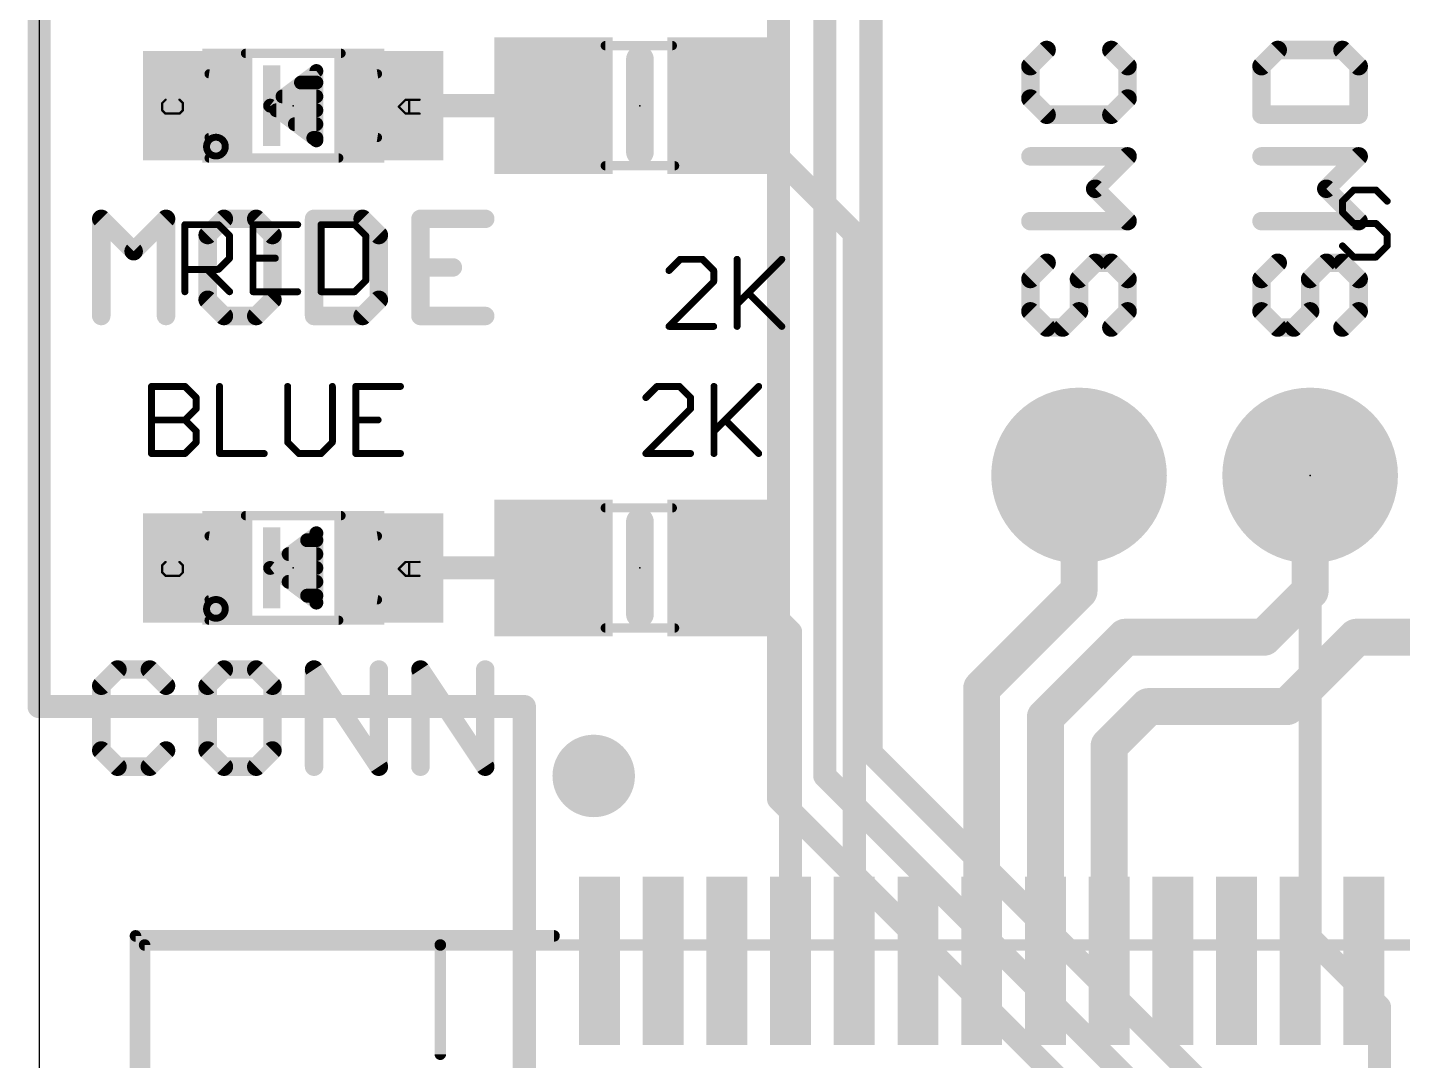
# Model space of a CAD drawing. Extents: x -0.1 to 68.7, y -0.4 to 53.6.
# Drawn here: x -0.13 to 14.99, y 30.4 to 41.75 of the extents above; entities that cross this region are included whole.
import ezdxf

# ---------------------------------------------------------------- set-up
doc = ezdxf.new("R2010")
doc.units = 0
for name, color, linetype in [('1', 12, 'CONTINUOUS'), ('16', 132, 'CONTINUOUS'), ('17', 110, 'CONTINUOUS'), ('18', 110, 'CONTINUOUS'), ('20', 4, 'CONTINUOUS'), ('21', 40, 'CONTINUOUS'), ('23', 53, 'CONTINUOUS'), ('27', 253, 'CONTINUOUS'), ('51', 253, 'CONTINUOUS')]:
    doc.layers.add(name, color=color, linetype=linetype)

# ---------------------------------------------------------------- blocks, each defined once
blk = doc.blocks.new('RECT')
blk.add_solid([(-0.5, -0.5), (0.5, -0.5), (-0.5, 0.5), (0.5, 0.5)])
blk = doc.blocks.new('ROUNDP')
at = {"const_width": 0.5}
blk.add_lwpolyline([(0, -0.25, 1), (0, 0.25, 1), (0, -0.25)], format="xyb", dxfattribs=at)
blk = doc.blocks.new('ROUNDV')
at = {"const_width": 0.5}
blk.add_lwpolyline([(0, -0.25, 1), (0, 0.25, 1), (0, -0.25)], format="xyb", dxfattribs=at)

msp = doc.modelspace()

# ---------------------------------------------------------------- linework, layer by layer
at = {"layer": '1'}
for points, const_width in [([(0, 34.29), (0, 53.34)], 0.254), ([(5.654, 40.894), (3.844, 40.894)], 0.254), ([(8.96, 39.488), (7.554, 40.894)], 0.254), ([(8.96, 31.495), (8.96, 39.488)], 0.254), ([(11.43, 35.56), (11.43, 36.83)], 0.4064), ([(13.97, 35.56), (13.97, 36.83)], 0.4064), ([(5.654, 35.814), (3.844, 35.814)], 0.254), ([(8.26, 35.108), (7.554, 35.814)], 0.254), ([(10.36, 34.49), (11.43, 35.56)], 0.4064), ([(13.462, 35.052), (13.97, 35.56)], 0.4064), ([(8.26, 31.495), (8.26, 35.108)], 0.254), ([(11.06, 34.174), (11.938, 35.052)], 0.4064), ([(11.938, 35.052), (13.462, 35.052)], 0.4064), ([(13.716, 34.29), (14.478, 35.052)], 0.4064), ([(14.478, 35.052), (16.256, 35.052)], 0.4064), ([(10.36, 31.495), (10.36, 34.49)], 0.4064), ([(11.76, 33.858), (12.192, 34.29)], 0.4064), ([(12.192, 34.29), (13.716, 34.29)], 0.4064), ([(5.334, 34.29), (0, 34.29)], 0.254), ([(5.334, 17.78), (5.334, 34.29)], 0.254), ([(11.06, 31.495), (11.06, 34.174)], 0.4064), ([(11.76, 31.495), (11.76, 33.858)], 0.4064)]:
    msp.add_lwpolyline(points, dxfattribs=dict(at, const_width=const_width))
for points, const_width in [([(3.844, 40.9575, 1), (3.844, 40.8305)], 0.127), ([(5.654, 40.8305, 1), (5.654, 40.9575)], 0.127), ([(7.5989, 40.9389, 1), (7.5091, 40.8491)], 0.127), ([(9.0235, 39.488, 1), (8.8965, 39.488)], 0.127), ([(8.9151, 39.4431, 1), (9.0049, 39.5329)], 0.127), ([(11.5316, 36.83, 1), (11.3284, 36.83)], 0.2032), ([(14.0716, 36.83, 1), (13.8684, 36.83)], 0.2032), ([(3.844, 35.8775, 1), (3.844, 35.7505)], 0.127), ([(5.654, 35.7505, 1), (5.654, 35.8775)], 0.127), ([(7.5989, 35.8589, 1), (7.5091, 35.7691)], 0.127), ([(11.5018, 35.4882, 1), (11.3582, 35.6318)], 0.2032), ([(14.0418, 35.4882, 1), (13.8982, 35.6318)], 0.2032), ([(11.3284, 35.56, 1), (11.5316, 35.56)], 0.2032), ([(13.8684, 35.56, 1), (14.0716, 35.56)], 0.2032), ([(8.3235, 35.108, 1), (8.1965, 35.108)], 0.127), ([(8.2151, 35.0631, 1), (8.3049, 35.1529)], 0.127), ([(11.938, 35.1536, 1), (11.938, 34.9504)], 0.2032), ([(12.0098, 34.9802, 1), (11.8662, 35.1238)], 0.2032), ([(13.3902, 35.1238, 1), (13.5338, 34.9802)], 0.2032), ([(13.462, 34.9504, 1), (13.462, 35.1536)], 0.2032), ([(14.478, 35.1536, 1), (14.478, 34.9504)], 0.2032), ([(14.5498, 34.9802, 1), (14.4062, 35.1238)], 0.2032), ([(10.4616, 34.49, 1), (10.2584, 34.49)], 0.2032), ([(10.2882, 34.5618, 1), (10.4318, 34.4182)], 0.2032), ([(12.192, 34.3916, 1), (12.192, 34.1884)], 0.2032), ([(12.2638, 34.2182, 1), (12.1202, 34.3618)], 0.2032), ([(13.6442, 34.3618, 1), (13.7878, 34.2182)], 0.2032), ([(13.716, 34.1884, 1), (13.716, 34.3916)], 0.2032), ([(0, 34.3535, 1), (0, 34.2265)], 0.127), ([(-0.0635, 34.29, 1), (0.0635, 34.29)], 0.127), ([(5.3975, 34.29, 1), (5.2705, 34.29)], 0.127), ([(5.334, 34.2265, 1), (5.334, 34.3535)], 0.127), ([(11.1616, 34.174, 1), (10.9584, 34.174)], 0.2032), ([(10.9882, 34.2458, 1), (11.1318, 34.1022)], 0.2032), ([(11.8616, 33.858, 1), (11.6584, 33.858)], 0.2032), ([(11.6882, 33.9298, 1), (11.8318, 33.7862)], 0.2032), ([(10.2584, 31.495, 1), (10.4616, 31.495)], 0.2032), ([(10.9584, 31.495, 1), (11.1616, 31.495)], 0.2032), ([(11.6584, 31.495, 1), (11.8616, 31.495)], 0.2032), ([(8.1965, 31.495, 1), (8.3235, 31.495)], 0.127), ([(8.8965, 31.495, 1), (9.0235, 31.495)], 0.127)]:
    msp.add_lwpolyline(points, format="xyb", dxfattribs=dict(at, const_width=const_width))
at = {"layer": '16', "const_width": 0.254}
for points in [[(0, 53.467), (0, 34.29)], [(8.128, 45.72), (8.128, 33.274)], [(8.636, 33.528), (8.636, 45.466)], [(9.144, 33.782), (9.144, 45.212)], [(13.97, 31.75), (13.97, 36.83)], [(0, 34.29), (5.334, 34.29)], [(5.334, 34.29), (5.334, 17.78)], [(13.462, 29.464), (9.144, 33.782)], [(12.446, 29.718), (8.636, 33.528)], [(8.128, 33.274), (11.43, 29.972)], [(14.732, 30.988), (13.97, 31.75)], [(14.732, 30.988), (14.732, 15.748)]]:
    msp.add_lwpolyline(points, dxfattribs=at)
at = {"layer": '16', "const_width": 0.127}
for points in [[(14.0335, 36.83, 1), (13.9065, 36.83)], [(0, 34.3535, 1), (0, 34.2265)], [(-0.0635, 34.29, 1), (0.0635, 34.29)], [(5.3975, 34.29, 1), (5.2705, 34.29)], [(5.334, 34.2265, 1), (5.334, 34.3535)], [(9.1889, 33.8269, 1), (9.0991, 33.7371)], [(9.0805, 33.782, 1), (9.2075, 33.782)], [(8.6809, 33.5729, 1), (8.5911, 33.4831)], [(8.5725, 33.528, 1), (8.6995, 33.528)], [(8.1729, 33.3189, 1), (8.0831, 33.2291)], [(8.0645, 33.274, 1), (8.1915, 33.274)], [(14.0149, 31.7949, 1), (13.9251, 31.7051)], [(13.9065, 31.75, 1), (14.0335, 31.75)], [(14.7955, 30.988, 1), (14.6685, 30.988)], [(14.6871, 30.9431, 1), (14.7769, 31.0329)]]:
    msp.add_lwpolyline(points, format="xyb", dxfattribs=at)
at = {"layer": '20'}
msp.add_line((0, 53.34), (0, 0), dxfattribs=at)
at = {"layer": '21'}
for points, const_width in [([(11.0736, 41.5062), (10.8957, 41.3283)], 0.2032), ([(11.9634, 41.3283), (11.7855, 41.5062)], 0.2032), ([(13.6136, 41.5062), (13.4357, 41.3283)], 0.2032), ([(14.3255, 41.5062), (13.6136, 41.5062)], 0.2032), ([(14.5034, 41.3283), (14.3255, 41.5062)], 0.2032), ([(6.604, 40.386), (6.604, 41.402)], 0.3048), ([(10.8957, 41.3283), (10.8957, 40.9723)], 0.2032), ([(11.9634, 40.9723), (11.9634, 41.3283)], 0.2032), ([(13.4357, 41.3283), (13.4357, 40.7944)], 0.2032), ([(14.5034, 40.7944), (14.5034, 41.3283)], 0.2032), ([(3.048, 41.275), (2.54, 40.894)], 0.1524), ([(3.048, 40.513), (3.048, 41.275)], 0.1524), ([(2.8787, 41.148), (3.048, 41.148)], 0.1524), ([(2.54, 40.894), (3.048, 40.513)], 0.1524), ([(2.6755, 40.9956), (3.048, 40.9956)], 0.1524), ([(10.8957, 40.9723), (11.0736, 40.7944)], 0.2032), ([(11.7855, 40.7944), (11.9634, 40.9723)], 0.2032), ([(2.6077, 40.8432), (3.048, 40.8432)], 0.1524), ([(11.0736, 40.7944), (11.7855, 40.7944)], 0.2032), ([(13.4357, 40.7944), (14.5034, 40.7944)], 0.2032), ([(2.8109, 40.6908), (3.048, 40.6908)], 0.1524), ([(3.0141, 40.5384), (3.048, 40.5384)], 0.1524), ([(11.9634, 40.3368), (10.8957, 40.3368)], 0.2032), ([(11.6075, 39.9809), (11.9634, 40.3368)], 0.2032), ([(14.5034, 40.3368), (13.4357, 40.3368)], 0.2032), ([(14.1475, 39.9809), (14.5034, 40.3368)], 0.2032), ([(11.9634, 39.625), (11.6075, 39.9809)], 0.2032), ([(14.5034, 39.625), (14.1475, 39.9809)], 0.2032), ([(0.6838, 38.5826), (0.6838, 39.6503)], 0.2032), ([(0.6838, 39.6503), (1.0397, 39.2944)], 0.2032), ([(1.0397, 39.2944), (1.3956, 39.6503)], 0.2032), ([(1.3956, 39.6503), (1.3956, 38.5826)], 0.2032), ([(2.0311, 39.6503), (1.8532, 39.4724)], 0.2032), ([(2.3871, 39.6503), (2.0311, 39.6503)], 0.2032), ([(2.565, 39.4724), (2.3871, 39.6503)], 0.2032), ([(3.0226, 39.6503), (3.0226, 38.5826)], 0.2032), ([(3.5565, 39.6503), (3.0226, 39.6503)], 0.2032), ([(3.7344, 39.4724), (3.5565, 39.6503)], 0.2032), ([(4.9038, 39.6503), (4.192, 39.6503)], 0.2032), ([(4.192, 39.6503), (4.192, 38.5826)], 0.2032), ([(10.8957, 39.625), (11.9634, 39.625)], 0.2032), ([(13.4357, 39.625), (14.5034, 39.625)], 0.2032), ([(1.8532, 39.4724), (1.8532, 38.7606)], 0.2032), ([(2.565, 38.7606), (2.565, 39.4724)], 0.2032), ([(3.7344, 38.7606), (3.7344, 39.4724)], 0.2032), ([(4.192, 39.1165), (4.5479, 39.1165)], 0.2032), ([(11.0736, 39.1674), (10.8957, 38.9895)], 0.2032), ([(11.4295, 38.9895), (11.6075, 39.1674)], 0.2032), ([(11.6075, 39.1674), (11.7855, 39.1674)], 0.2032), ([(11.7855, 39.1674), (11.9634, 38.9895)], 0.2032), ([(13.6136, 39.1674), (13.4357, 38.9895)], 0.2032), ([(13.9695, 38.9895), (14.1475, 39.1674)], 0.2032), ([(14.1475, 39.1674), (14.3255, 39.1674)], 0.2032), ([(14.3255, 39.1674), (14.5034, 38.9895)], 0.2032), ([(10.8957, 38.9895), (10.8957, 38.6335)], 0.2032), ([(11.4295, 38.6335), (11.4295, 38.9895)], 0.2032), ([(11.9634, 38.9895), (11.9634, 38.6335)], 0.2032), ([(13.4357, 38.9895), (13.4357, 38.6335)], 0.2032), ([(13.9695, 38.6335), (13.9695, 38.9895)], 0.2032), ([(14.5034, 38.9895), (14.5034, 38.6335)], 0.2032), ([(1.8532, 38.7606), (2.0311, 38.5826)], 0.2032), ([(2.3871, 38.5826), (2.565, 38.7606)], 0.2032), ([(3.5565, 38.5826), (3.7344, 38.7606)], 0.2032), ([(10.8957, 38.6335), (11.0736, 38.4556)], 0.2032), ([(11.2516, 38.4556), (11.4295, 38.6335)], 0.2032), ([(11.9634, 38.6335), (11.7855, 38.4556)], 0.2032), ([(13.4357, 38.6335), (13.6136, 38.4556)], 0.2032), ([(13.7916, 38.4556), (13.9695, 38.6335)], 0.2032), ([(14.5034, 38.6335), (14.3255, 38.4556)], 0.2032), ([(2.0311, 38.5826), (2.3871, 38.5826)], 0.2032), ([(3.0226, 38.5826), (3.5565, 38.5826)], 0.2032), ([(4.192, 38.5826), (4.9038, 38.5826)], 0.2032), ([(11.0736, 38.4556), (11.2516, 38.4556)], 0.2032), ([(13.6136, 38.4556), (13.7916, 38.4556)], 0.2032), ([(6.604, 35.306), (6.604, 36.322)], 0.3048), ([(3.048, 36.195), (2.54, 35.814)], 0.1524), ([(3.048, 35.433), (3.048, 36.195)], 0.1524), ([(2.9464, 36.1188), (3.048, 36.1188)], 0.1524), ([(2.7432, 35.9664), (3.048, 35.9664)], 0.1524), ([(2.54, 35.814), (3.048, 35.433)], 0.1524), ([(2.54, 35.814), (3.048, 35.814)], 0.1524), ([(2.7432, 35.6616), (3.048, 35.6616)], 0.1524), ([(2.9464, 35.5092), (3.048, 35.5092)], 0.1524), ([(0.8618, 34.6973), (0.6838, 34.5194)], 0.2032), ([(1.2177, 34.6973), (0.8618, 34.6973)], 0.2032), ([(1.3956, 34.5194), (1.2177, 34.6973)], 0.2032), ([(2.0311, 34.6973), (1.8532, 34.5194)], 0.2032), ([(2.3871, 34.6973), (2.0311, 34.6973)], 0.2032), ([(2.565, 34.5194), (2.3871, 34.6973)], 0.2032), ([(3.0226, 33.6296), (3.0226, 34.6973)], 0.2032), ([(3.0226, 34.6973), (3.7344, 33.6296)], 0.2032), ([(3.7344, 33.6296), (3.7344, 34.6973)], 0.2032), ([(4.192, 33.6296), (4.192, 34.6973)], 0.2032), ([(4.192, 34.6973), (4.9038, 33.6296)], 0.2032), ([(4.9038, 33.6296), (4.9038, 34.6973)], 0.2032), ([(0.6838, 34.5194), (0.6838, 33.8075)], 0.2032), ([(1.8532, 34.5194), (1.8532, 33.8075)], 0.2032), ([(2.565, 33.8075), (2.565, 34.5194)], 0.2032), ([(0.6838, 33.8075), (0.8618, 33.6296)], 0.2032), ([(1.2177, 33.6296), (1.3956, 33.8075)], 0.2032), ([(1.8532, 33.8075), (2.0311, 33.6296)], 0.2032), ([(2.3871, 33.6296), (2.565, 33.8075)], 0.2032), ([(0.8618, 33.6296), (1.2177, 33.6296)], 0.2032), ([(2.0311, 33.6296), (2.3871, 33.6296)], 0.2032), ([(1.06, 21.57), (1.06, 31.77)], 0.127), ([(1.06, 31.77), (5.66, 31.77)], 0.127)]:
    msp.add_lwpolyline(points, dxfattribs=dict(at, const_width=const_width))
for points, const_width in [([(11.1096, 41.4703, 1), (11.0377, 41.5421)], 0.1016), ([(11.8214, 41.5421, 1), (11.7495, 41.4703)], 0.1016), ([(13.6136, 41.557, 1), (13.6136, 41.4554)], 0.1016), ([(13.6496, 41.4703, 1), (13.5777, 41.5421)], 0.1016), ([(14.3614, 41.5421, 1), (14.2895, 41.4703)], 0.1016), ([(14.3255, 41.4554, 1), (14.3255, 41.557)], 0.1016), ([(6.6802, 41.402, 1), (6.5278, 41.402)], 0.1524), ([(10.9465, 41.3283, 1), (10.8449, 41.3283)], 0.1016), ([(10.8598, 41.3642, 1), (10.9316, 41.2923)], 0.1016), ([(12.0142, 41.3283, 1), (11.9126, 41.3283)], 0.1016), ([(11.9275, 41.2923, 1), (11.9993, 41.3642)], 0.1016), ([(13.4865, 41.3283, 1), (13.3849, 41.3283)], 0.1016), ([(13.3998, 41.3642, 1), (13.4716, 41.2923)], 0.1016), ([(14.5542, 41.3283, 1), (14.4526, 41.3283)], 0.1016), ([(14.4675, 41.2923, 1), (14.5393, 41.3642)], 0.1016), ([(3.0861, 41.275, 1), (3.0099, 41.275)], 0.0762), ([(3.0709, 41.2445, 1), (3.0251, 41.3055)], 0.0762), ([(2.8787, 41.1861, 1), (2.8787, 41.1099)], 0.0762), ([(3.048, 41.1099, 1), (3.048, 41.1861)], 0.0762), ([(2.5629, 40.9245, 1), (2.5171, 40.8635)], 0.0762), ([(2.5171, 40.9245, 1), (2.5629, 40.8635)], 0.0762), ([(2.6755, 41.0337, 1), (2.6755, 40.9575)], 0.0762), ([(3.048, 40.9575, 1), (3.048, 41.0337)], 0.0762), ([(10.9316, 41.0083, 1), (10.8598, 40.9364)], 0.1016), ([(10.8449, 40.9723, 1), (10.9465, 40.9723)], 0.1016), ([(11.9126, 40.9723, 1), (12.0142, 40.9723)], 0.1016), ([(11.9993, 40.9364, 1), (11.9275, 41.0083)], 0.1016), ([(2.6077, 40.8813, 1), (2.6077, 40.8051)], 0.0762), ([(3.048, 40.8051, 1), (3.048, 40.8813)], 0.0762), ([(11.0736, 40.8452, 1), (11.0736, 40.7436)], 0.1016), ([(11.0377, 40.7585, 1), (11.1096, 40.8303)], 0.1016), ([(11.7495, 40.8303, 1), (11.8214, 40.7585)], 0.1016), ([(11.7855, 40.7436, 1), (11.7855, 40.8452)], 0.1016), ([(13.4357, 40.8452, 1), (13.4357, 40.7436)], 0.1016), ([(13.3849, 40.7944, 1), (13.4865, 40.7944)], 0.1016), ([(14.4526, 40.7944, 1), (14.5542, 40.7944)], 0.1016), ([(14.5034, 40.7436, 1), (14.5034, 40.8452)], 0.1016), ([(2.8109, 40.7289, 1), (2.8109, 40.6527)], 0.0762), ([(3.048, 40.6527, 1), (3.048, 40.7289)], 0.0762), ([(3.0141, 40.5765, 1), (3.0141, 40.5003)], 0.0762), ([(3.0099, 40.513, 1), (3.0861, 40.513)], 0.0762), ([(3.0251, 40.4825, 1), (3.0709, 40.5435)], 0.0762), ([(3.048, 40.5003, 1), (3.048, 40.5765)], 0.0762), ([(6.5278, 40.386, 1), (6.6802, 40.386)], 0.1524), ([(10.8957, 40.3876, 1), (10.8957, 40.286)], 0.1016), ([(11.9993, 40.3009, 1), (11.9275, 40.3727)], 0.1016), ([(11.9634, 40.286, 1), (11.9634, 40.3876)], 0.1016), ([(13.4357, 40.3876, 1), (13.4357, 40.286)], 0.1016), ([(14.5393, 40.3009, 1), (14.4675, 40.3727)], 0.1016), ([(14.5034, 40.286, 1), (14.5034, 40.3876)], 0.1016), ([(11.6434, 40.0168, 1), (11.5716, 39.945)], 0.1016), ([(11.5716, 40.0168, 1), (11.6434, 39.945)], 0.1016), ([(14.1834, 40.0168, 1), (14.1116, 39.945)], 0.1016), ([(14.1116, 40.0168, 1), (14.1834, 39.945)], 0.1016), ([(0.7346, 39.6503, 1), (0.633, 39.6503)], 0.1016), ([(0.7197, 39.6862, 1), (0.6479, 39.6144)], 0.1016), ([(1.4464, 39.6503, 1), (1.3448, 39.6503)], 0.1016), ([(1.4315, 39.6144, 1), (1.3597, 39.6862)], 0.1016), ([(2.0311, 39.7011, 1), (2.0311, 39.5995)], 0.1016), ([(2.0671, 39.6144, 1), (1.9952, 39.6862)], 0.1016), ([(2.423, 39.6862, 1), (2.3511, 39.6144)], 0.1016), ([(2.3871, 39.5995, 1), (2.3871, 39.7011)], 0.1016), ([(3.0734, 39.6503, 1), (2.9718, 39.6503)], 0.1016), ([(3.0226, 39.7011, 1), (3.0226, 39.5995)], 0.1016), ([(3.5924, 39.6862, 1), (3.5205, 39.6144)], 0.1016), ([(3.5565, 39.5995, 1), (3.5565, 39.7011)], 0.1016), ([(4.192, 39.7011, 1), (4.192, 39.5995)], 0.1016), ([(4.2428, 39.6503, 1), (4.1412, 39.6503)], 0.1016), ([(4.9038, 39.5995, 1), (4.9038, 39.7011)], 0.1016), ([(10.8957, 39.6758, 1), (10.8957, 39.5742)], 0.1016), ([(11.9275, 39.5891, 1), (11.9993, 39.6609)], 0.1016), ([(11.9634, 39.5742, 1), (11.9634, 39.6758)], 0.1016), ([(13.4357, 39.6758, 1), (13.4357, 39.5742)], 0.1016), ([(14.4675, 39.5891, 1), (14.5393, 39.6609)], 0.1016), ([(14.5034, 39.5742, 1), (14.5034, 39.6758)], 0.1016), ([(1.904, 39.4724, 1), (1.8024, 39.4724)], 0.1016), ([(1.8173, 39.5083, 1), (1.8891, 39.4364)], 0.1016), ([(2.6158, 39.4724, 1), (2.5142, 39.4724)], 0.1016), ([(2.5291, 39.4364, 1), (2.6009, 39.5083)], 0.1016), ([(3.7852, 39.4724, 1), (3.6836, 39.4724)], 0.1016), ([(3.6985, 39.4364, 1), (3.7703, 39.5083)], 0.1016), ([(1.0038, 39.3303, 1), (1.0756, 39.2585)], 0.1016), ([(1.0038, 39.2585, 1), (1.0756, 39.3303)], 0.1016), ([(4.192, 39.1673, 1), (4.192, 39.0657)], 0.1016), ([(4.5479, 39.0657, 1), (4.5479, 39.1673)], 0.1016), ([(11.1096, 39.1315, 1), (11.0377, 39.2033)], 0.1016), ([(11.6075, 39.2182, 1), (11.6075, 39.1166)], 0.1016), ([(11.6434, 39.1315, 1), (11.5716, 39.2033)], 0.1016), ([(11.8214, 39.2033, 1), (11.7495, 39.1315)], 0.1016), ([(11.7855, 39.1166, 1), (11.7855, 39.2182)], 0.1016), ([(13.6496, 39.1315, 1), (13.5777, 39.2033)], 0.1016), ([(14.1475, 39.2182, 1), (14.1475, 39.1166)], 0.1016), ([(14.1834, 39.1315, 1), (14.1116, 39.2033)], 0.1016), ([(14.3614, 39.2033, 1), (14.2895, 39.1315)], 0.1016), ([(14.3255, 39.1166, 1), (14.3255, 39.2182)], 0.1016), ([(10.9465, 38.9895, 1), (10.8449, 38.9895)], 0.1016), ([(10.8598, 39.0254, 1), (10.9316, 38.9535)], 0.1016), ([(11.4803, 38.9895, 1), (11.3787, 38.9895)], 0.1016), ([(11.3936, 39.0254, 1), (11.4655, 38.9535)], 0.1016), ([(12.0142, 38.9895, 1), (11.9126, 38.9895)], 0.1016), ([(11.9275, 38.9535, 1), (11.9993, 39.0254)], 0.1016), ([(13.4865, 38.9895, 1), (13.3849, 38.9895)], 0.1016), ([(13.3998, 39.0254, 1), (13.4716, 38.9535)], 0.1016), ([(14.0203, 38.9895, 1), (13.9187, 38.9895)], 0.1016), ([(13.9336, 39.0254, 1), (14.0055, 38.9535)], 0.1016), ([(14.5542, 38.9895, 1), (14.4526, 38.9895)], 0.1016), ([(14.4675, 38.9535, 1), (14.5393, 39.0254)], 0.1016), ([(1.8891, 38.7965, 1), (1.8173, 38.7246)], 0.1016), ([(2.6009, 38.7246, 1), (2.5291, 38.7965)], 0.1016), ([(3.7703, 38.7246, 1), (3.6985, 38.7965)], 0.1016), ([(1.8024, 38.7606, 1), (1.904, 38.7606)], 0.1016), ([(2.5142, 38.7606, 1), (2.6158, 38.7606)], 0.1016), ([(3.6836, 38.7606, 1), (3.7852, 38.7606)], 0.1016), ([(10.9316, 38.6695, 1), (10.8598, 38.5976)], 0.1016), ([(11.4655, 38.5976, 1), (11.3936, 38.6695)], 0.1016), ([(11.9993, 38.5976, 1), (11.9275, 38.6695)], 0.1016), ([(13.4716, 38.6695, 1), (13.3998, 38.5976)], 0.1016), ([(14.0055, 38.5976, 1), (13.9336, 38.6695)], 0.1016), ([(14.5393, 38.5976, 1), (14.4675, 38.6695)], 0.1016), ([(0.633, 38.5826, 1), (0.7346, 38.5826)], 0.1016), ([(1.3448, 38.5826, 1), (1.4464, 38.5826)], 0.1016), ([(2.0311, 38.6334, 1), (2.0311, 38.5318)], 0.1016), ([(1.9952, 38.5467, 1), (2.0671, 38.6185)], 0.1016), ([(2.3511, 38.6185, 1), (2.423, 38.5467)], 0.1016), ([(2.3871, 38.5318, 1), (2.3871, 38.6334)], 0.1016), ([(3.0226, 38.6334, 1), (3.0226, 38.5318)], 0.1016), ([(2.9718, 38.5826, 1), (3.0734, 38.5826)], 0.1016), ([(3.5205, 38.6185, 1), (3.5924, 38.5467)], 0.1016), ([(3.5565, 38.5318, 1), (3.5565, 38.6334)], 0.1016), ([(4.192, 38.6334, 1), (4.192, 38.5318)], 0.1016), ([(4.1412, 38.5826, 1), (4.2428, 38.5826)], 0.1016), ([(4.9038, 38.5318, 1), (4.9038, 38.6334)], 0.1016), ([(10.8449, 38.6335, 1), (10.9465, 38.6335)], 0.1016), ([(11.0736, 38.5064, 1), (11.0736, 38.4048)], 0.1016), ([(11.0377, 38.4197, 1), (11.1096, 38.4915)], 0.1016), ([(11.2157, 38.4915, 1), (11.2875, 38.4197)], 0.1016), ([(11.2516, 38.4048, 1), (11.2516, 38.5064)], 0.1016), ([(11.3787, 38.6335, 1), (11.4803, 38.6335)], 0.1016), ([(11.7495, 38.4915, 1), (11.8214, 38.4197)], 0.1016), ([(11.9126, 38.6335, 1), (12.0142, 38.6335)], 0.1016), ([(13.3849, 38.6335, 1), (13.4865, 38.6335)], 0.1016), ([(13.6136, 38.5064, 1), (13.6136, 38.4048)], 0.1016), ([(13.5777, 38.4197, 1), (13.6496, 38.4915)], 0.1016), ([(13.7557, 38.4915, 1), (13.8275, 38.4197)], 0.1016), ([(13.7916, 38.4048, 1), (13.7916, 38.5064)], 0.1016), ([(13.9187, 38.6335, 1), (14.0203, 38.6335)], 0.1016), ([(14.2895, 38.4915, 1), (14.3614, 38.4197)], 0.1016), ([(14.4526, 38.6335, 1), (14.5542, 38.6335)], 0.1016), ([(6.6802, 36.322, 1), (6.5278, 36.322)], 0.1524), ([(3.0861, 36.195, 1), (3.0099, 36.195)], 0.0762), ([(3.0709, 36.1645, 1), (3.0251, 36.2255)], 0.0762), ([(2.9464, 36.1569, 1), (2.9464, 36.0807)], 0.0762), ([(3.048, 36.0807, 1), (3.048, 36.1569)], 0.0762), ([(2.7432, 36.0045, 1), (2.7432, 35.9283)], 0.0762), ([(3.048, 35.9283, 1), (3.048, 36.0045)], 0.0762), ([(2.5629, 35.8445, 1), (2.5171, 35.7835)], 0.0762), ([(2.54, 35.8521, 1), (2.54, 35.7759)], 0.0762), ([(2.5171, 35.8445, 1), (2.5629, 35.7835)], 0.0762), ([(3.048, 35.7759, 1), (3.048, 35.8521)], 0.0762), ([(2.7432, 35.6997, 1), (2.7432, 35.6235)], 0.0762), ([(3.048, 35.6235, 1), (3.048, 35.6997)], 0.0762), ([(2.9464, 35.5473, 1), (2.9464, 35.4711)], 0.0762), ([(3.048, 35.4711, 1), (3.048, 35.5473)], 0.0762), ([(3.0099, 35.433, 1), (3.0861, 35.433)], 0.0762), ([(3.0251, 35.4025, 1), (3.0709, 35.4635)], 0.0762), ([(6.5278, 35.306, 1), (6.6802, 35.306)], 0.1524), ([(0.8618, 34.7481, 1), (0.8618, 34.6465)], 0.1016), ([(0.8977, 34.6614, 1), (0.8258, 34.7332)], 0.1016), ([(1.2536, 34.7332, 1), (1.1817, 34.6614)], 0.1016), ([(1.2177, 34.6465, 1), (1.2177, 34.7481)], 0.1016), ([(2.0311, 34.7481, 1), (2.0311, 34.6465)], 0.1016), ([(2.0671, 34.6614, 1), (1.9952, 34.7332)], 0.1016), ([(2.423, 34.7332, 1), (2.3511, 34.6614)], 0.1016), ([(2.3871, 34.6465, 1), (2.3871, 34.7481)], 0.1016), ([(3.0734, 34.6973, 1), (2.9718, 34.6973)], 0.1016), ([(3.0649, 34.7255, 1), (2.9803, 34.6691)], 0.1016), ([(3.7852, 34.6973, 1), (3.6836, 34.6973)], 0.1016), ([(4.2428, 34.6973, 1), (4.1412, 34.6973)], 0.1016), ([(4.2343, 34.7255, 1), (4.1497, 34.6691)], 0.1016), ([(4.9546, 34.6973, 1), (4.853, 34.6973)], 0.1016), ([(0.7346, 34.5194, 1), (0.633, 34.5194)], 0.1016), ([(1.904, 34.5194, 1), (1.8024, 34.5194)], 0.1016), ([(2.6158, 34.5194, 1), (2.5142, 34.5194)], 0.1016), ([(0.6479, 34.5553, 1), (0.7197, 34.4834)], 0.1016), ([(1.3597, 34.4834, 1), (1.4315, 34.5553)], 0.1016), ([(1.8173, 34.5553, 1), (1.8891, 34.4834)], 0.1016), ([(2.5291, 34.4834, 1), (2.6009, 34.5553)], 0.1016), ([(0.7197, 33.8435, 1), (0.6479, 33.7716)], 0.1016), ([(0.633, 33.8075, 1), (0.7346, 33.8075)], 0.1016), ([(1.4315, 33.7716, 1), (1.3597, 33.8435)], 0.1016), ([(1.8891, 33.8435, 1), (1.8173, 33.7716)], 0.1016), ([(1.8024, 33.8075, 1), (1.904, 33.8075)], 0.1016), ([(2.5142, 33.8075, 1), (2.6158, 33.8075)], 0.1016), ([(2.6009, 33.7716, 1), (2.5291, 33.8435)], 0.1016), ([(0.8618, 33.6804, 1), (0.8618, 33.5788)], 0.1016), ([(0.8258, 33.5937, 1), (0.8977, 33.6655)], 0.1016), ([(1.1817, 33.6655, 1), (1.2536, 33.5937)], 0.1016), ([(1.2177, 33.5788, 1), (1.2177, 33.6804)], 0.1016), ([(2.0311, 33.6804, 1), (2.0311, 33.5788)], 0.1016), ([(1.9952, 33.5937, 1), (2.0671, 33.6655)], 0.1016), ([(2.3511, 33.6655, 1), (2.423, 33.5937)], 0.1016), ([(2.3871, 33.5788, 1), (2.3871, 33.6804)], 0.1016), ([(3.6921, 33.6014, 1), (3.7767, 33.6578)], 0.1016), ([(4.8615, 33.6014, 1), (4.9461, 33.6578)], 0.1016), ([(2.9718, 33.6296, 1), (3.0734, 33.6296)], 0.1016), ([(3.6836, 33.6296, 1), (3.7852, 33.6296)], 0.1016), ([(4.1412, 33.6296, 1), (4.2428, 33.6296)], 0.1016), ([(4.853, 33.6296, 1), (4.9546, 33.6296)], 0.1016), ([(1.06, 31.8018, 1), (1.06, 31.7383)], 0.0635), ([(1.0917, 31.77, 1), (1.0283, 31.77)], 0.0635), ([(5.66, 31.7383, 1), (5.66, 31.8018)], 0.0635)]:
    msp.add_lwpolyline(points, format="xyb", dxfattribs=dict(at, const_width=const_width))
at = {"layer": '23'}
for p in [(2.794, 40.894), (6.604, 40.894), (13.97, 36.83), (2.794, 35.814), (6.604, 35.814)]:
    msp.add_point(p, dxfattribs=at)
at = {"layer": '27', "const_width": 0.0762}
for points in [[(14.4484, 39.9675), (14.3255, 39.8447)], [(14.6941, 39.9675), (14.4484, 39.9675)], [(14.817, 39.8447), (14.6941, 39.9675)], [(14.3255, 39.8447), (14.3255, 39.7218)], [(14.3255, 39.7218), (14.4484, 39.5989)], [(1.6029, 38.8493), (1.6029, 39.5865)], [(1.6029, 39.5865), (1.9715, 39.5865)], [(1.9715, 39.5865), (2.0943, 39.4637)], [(2.8428, 39.5865), (2.3513, 39.5865)], [(2.3513, 39.5865), (2.3513, 38.8493)], [(3.0997, 39.5865), (3.0997, 38.8493)], [(3.4683, 39.5865), (3.0997, 39.5865)], [(3.5912, 39.4637), (3.4683, 39.5865)], [(14.4484, 39.5989), (14.6941, 39.5989)], [(14.6941, 39.5989), (14.817, 39.476)], [(2.0943, 39.4637), (2.0943, 39.2179)], [(3.5912, 38.9722), (3.5912, 39.4637)], [(14.817, 39.476), (14.817, 39.3532)], [(14.4484, 39.2303), (14.3255, 39.3532)], [(14.817, 39.3532), (14.6941, 39.2303)], [(2.0943, 39.2179), (1.9715, 39.095)], [(2.3513, 39.2179), (2.597, 39.2179)], [(7.0461, 39.2055), (6.9233, 39.0827)], [(7.2919, 39.2055), (7.0461, 39.2055)], [(7.4148, 39.0827), (7.2919, 39.2055)], [(7.6717, 39.2055), (7.6717, 38.4683)], [(7.6717, 38.714), (8.1632, 39.2055)], [(14.6941, 39.2303), (14.4484, 39.2303)], [(1.9715, 39.095), (1.6029, 39.095)], [(1.8486, 39.095), (2.0943, 38.8493)], [(3.4683, 38.8493), (3.5912, 38.9722)], [(6.9233, 38.4683), (7.4148, 38.9598)], [(7.4148, 38.9598), (7.4148, 39.0827)], [(2.3513, 38.8493), (2.8428, 38.8493)], [(3.0997, 38.8493), (3.4683, 38.8493)], [(7.7946, 38.8369), (8.1632, 38.4683)], [(7.4148, 38.4683), (6.9233, 38.4683)], [(1.2354, 37.0713), (1.2354, 37.8085)], [(1.2354, 37.8085), (1.604, 37.8085)], [(1.604, 37.8085), (1.7269, 37.6857)], [(1.9839, 37.8085), (1.9839, 37.0713)], [(2.7323, 37.8085), (2.7323, 37.1942)], [(3.2238, 37.1942), (3.2238, 37.8085)], [(3.9722, 37.8085), (3.4807, 37.8085)], [(3.4807, 37.8085), (3.4807, 37.0713)], [(6.7921, 37.8085), (6.6693, 37.6857)], [(7.0379, 37.8085), (6.7921, 37.8085)], [(7.1608, 37.6857), (7.0379, 37.8085)], [(7.4177, 37.8085), (7.4177, 37.0713)], [(7.4177, 37.317), (7.9092, 37.8085)], [(1.7269, 37.6857), (1.7269, 37.5628)], [(7.1608, 37.5628), (7.1608, 37.6857)], [(1.7269, 37.5628), (1.604, 37.4399)], [(6.6693, 37.0713), (7.1608, 37.5628)], [(1.2354, 37.4399), (1.604, 37.4399)], [(1.604, 37.4399), (1.7269, 37.317)], [(1.7269, 37.317), (1.7269, 37.1942)], [(3.4807, 37.4399), (3.7264, 37.4399)], [(7.5406, 37.4399), (7.9092, 37.0713)], [(1.7269, 37.1942), (1.604, 37.0713)], [(2.7323, 37.1942), (2.8551, 37.0713)], [(3.1009, 37.0713), (3.2238, 37.1942)], [(1.604, 37.0713), (1.2354, 37.0713)], [(1.9839, 37.0713), (2.4753, 37.0713)], [(2.8551, 37.0713), (3.1009, 37.0713)], [(3.4807, 37.0713), (3.9722, 37.0713)], [(7.1608, 37.0713), (6.6693, 37.0713)]]:
    msp.add_lwpolyline(points, dxfattribs=at)
at = {"layer": '27', "const_width": 0.0381}
for points in [[(14.4484, 39.9866, 1), (14.4484, 39.9485)], [(14.4618, 39.9541, 1), (14.4349, 39.981)], [(14.7076, 39.981, 1), (14.6806, 39.9541)], [(14.6941, 39.9485, 1), (14.6941, 39.9866)], [(14.3445, 39.8447, 1), (14.3064, 39.8447)], [(14.312, 39.8581, 1), (14.339, 39.8312)], [(14.339, 39.7353, 1), (14.312, 39.7083)], [(14.8035, 39.8312, 1), (14.8304, 39.8581)], [(1.6029, 39.6056, 1), (1.6029, 39.5675)], [(1.6219, 39.5865, 1), (1.5838, 39.5865)], [(1.9849, 39.6, 1), (1.958, 39.5731)], [(1.9715, 39.5675, 1), (1.9715, 39.6056)], [(2.3703, 39.5865, 1), (2.3322, 39.5865)], [(2.3513, 39.6056, 1), (2.3513, 39.5675)], [(2.8428, 39.5675, 1), (2.8428, 39.6056)], [(3.1187, 39.5865, 1), (3.0806, 39.5865)], [(3.0997, 39.6056, 1), (3.0997, 39.5675)], [(3.4818, 39.6, 1), (3.4548, 39.5731)], [(3.4683, 39.5675, 1), (3.4683, 39.6056)], [(14.3064, 39.7218, 1), (14.3445, 39.7218)], [(14.4484, 39.618, 1), (14.4484, 39.5799)], [(14.4349, 39.5854, 1), (14.4618, 39.6124)], [(14.7076, 39.6124, 1), (14.6806, 39.5854)], [(14.6941, 39.5799, 1), (14.6941, 39.618)], [(2.1134, 39.4637, 1), (2.0753, 39.4637)], [(2.0809, 39.4502, 1), (2.1078, 39.4771)], [(3.6102, 39.4637, 1), (3.5721, 39.4637)], [(3.5777, 39.4502, 1), (3.6046, 39.4771)], [(14.836, 39.476, 1), (14.7979, 39.476)], [(14.8035, 39.4626, 1), (14.8304, 39.4895)], [(14.339, 39.3666, 1), (14.312, 39.3397)], [(14.7979, 39.3532, 1), (14.836, 39.3532)], [(14.8304, 39.3397, 1), (14.8035, 39.3666)], [(2.0753, 39.2179, 1), (2.1134, 39.2179)], [(2.1078, 39.2044, 1), (2.0809, 39.2314)], [(2.3513, 39.237, 1), (2.3513, 39.1989)], [(2.597, 39.1989, 1), (2.597, 39.237)], [(7.0461, 39.2246, 1), (7.0461, 39.1865)], [(7.0596, 39.1921, 1), (7.0327, 39.219)], [(7.3054, 39.219, 1), (7.2784, 39.1921)], [(7.2919, 39.1865, 1), (7.2919, 39.2246)], [(7.6907, 39.2055, 1), (7.6526, 39.2055)], [(8.1766, 39.1921, 1), (8.1497, 39.219)], [(14.4484, 39.2493, 1), (14.4484, 39.2112)], [(14.4349, 39.2168, 1), (14.4618, 39.2438)], [(14.6806, 39.2438, 1), (14.7076, 39.2168)], [(14.6941, 39.2112, 1), (14.6941, 39.2493)], [(1.6029, 39.1141, 1), (1.6029, 39.076)], [(1.8621, 39.1085, 1), (1.8351, 39.0816)], [(1.958, 39.1085, 1), (1.9849, 39.0816)], [(1.9715, 39.076, 1), (1.9715, 39.1141)], [(3.5721, 38.9722, 1), (3.6102, 38.9722)], [(3.6046, 38.9587, 1), (3.5777, 38.9856)], [(6.9098, 39.0961, 1), (6.9367, 39.0692)], [(7.4338, 39.0827, 1), (7.3957, 39.0827)], [(7.4013, 39.0692, 1), (7.4282, 39.0961)], [(7.4282, 38.9463, 1), (7.4013, 38.9733)], [(1.5838, 38.8493, 1), (1.6219, 38.8493)], [(2.0809, 38.8358, 1), (2.1078, 38.8628)], [(2.3322, 38.8493, 1), (2.3703, 38.8493)], [(2.3513, 38.8683, 1), (2.3513, 38.8302)], [(2.8428, 38.8302, 1), (2.8428, 38.8683)], [(3.0806, 38.8493, 1), (3.1187, 38.8493)], [(3.0997, 38.8683, 1), (3.0997, 38.8302)], [(3.4548, 38.8628, 1), (3.4818, 38.8358)], [(3.4683, 38.8302, 1), (3.4683, 38.8683)], [(7.3957, 38.9598, 1), (7.4338, 38.9598)], [(7.808, 38.8504, 1), (7.7811, 38.8234)], [(7.6582, 38.7275, 1), (7.6852, 38.7006)], [(6.9098, 38.4818, 1), (6.9367, 38.4548)], [(6.9233, 38.4873, 1), (6.9233, 38.4492)], [(7.4148, 38.4492, 1), (7.4148, 38.4873)], [(7.6526, 38.4683, 1), (7.6907, 38.4683)], [(8.1497, 38.4548, 1), (8.1766, 38.4818)], [(1.2545, 37.8085, 1), (1.2164, 37.8085)], [(1.2354, 37.8276, 1), (1.2354, 37.7895)], [(1.6175, 37.822, 1), (1.5906, 37.7951)], [(1.604, 37.7895, 1), (1.604, 37.8276)], [(2.0029, 37.8085, 1), (1.9648, 37.8085)], [(2.7513, 37.8085, 1), (2.7132, 37.8085)], [(3.2428, 37.8085, 1), (3.2047, 37.8085)], [(3.4997, 37.8085, 1), (3.4616, 37.8085)], [(3.4807, 37.8276, 1), (3.4807, 37.7895)], [(3.9722, 37.7895, 1), (3.9722, 37.8276)], [(6.7921, 37.8276, 1), (6.7921, 37.7895)], [(6.8056, 37.7951, 1), (6.7787, 37.822)], [(7.0514, 37.822, 1), (7.0244, 37.7951)], [(7.0379, 37.7895, 1), (7.0379, 37.8276)], [(7.4367, 37.8085, 1), (7.3986, 37.8085)], [(7.9226, 37.7951, 1), (7.8957, 37.822)], [(1.746, 37.6857, 1), (1.7079, 37.6857)], [(1.7135, 37.6722, 1), (1.7404, 37.6991)], [(6.6558, 37.6991, 1), (6.6827, 37.6722)], [(7.1798, 37.6857, 1), (7.1417, 37.6857)], [(7.1473, 37.6722, 1), (7.1742, 37.6991)], [(1.2354, 37.459, 1), (1.2354, 37.4209)], [(1.604, 37.4209, 1), (1.604, 37.459)], [(1.7079, 37.5628, 1), (1.746, 37.5628)], [(1.7404, 37.5493, 1), (1.7135, 37.5763)], [(3.4807, 37.459, 1), (3.4807, 37.4209)], [(3.7264, 37.4209, 1), (3.7264, 37.459)], [(7.1417, 37.5628, 1), (7.1798, 37.5628)], [(7.1742, 37.5493, 1), (7.1473, 37.5763)], [(1.6175, 37.4534, 1), (1.5906, 37.4264)], [(1.5906, 37.4534, 1), (1.6175, 37.4264)], [(1.746, 37.317, 1), (1.7079, 37.317)], [(1.7135, 37.3036, 1), (1.7404, 37.3305)], [(7.4042, 37.3305, 1), (7.4312, 37.3036)], [(7.554, 37.4534, 1), (7.5271, 37.4264)], [(1.7079, 37.1942, 1), (1.746, 37.1942)], [(1.7404, 37.1807, 1), (1.7135, 37.2076)], [(2.7457, 37.2076, 1), (2.7188, 37.1807)], [(2.7132, 37.1942, 1), (2.7513, 37.1942)], [(3.2047, 37.1942, 1), (3.2428, 37.1942)], [(3.2372, 37.1807, 1), (3.2103, 37.2076)], [(1.2354, 37.0904, 1), (1.2354, 37.0523)], [(1.2164, 37.0713, 1), (1.2545, 37.0713)], [(1.5906, 37.0848, 1), (1.6175, 37.0578)], [(1.604, 37.0523, 1), (1.604, 37.0904)], [(1.9648, 37.0713, 1), (2.0029, 37.0713)], [(1.9839, 37.0904, 1), (1.9839, 37.0523)], [(2.4753, 37.0523, 1), (2.4753, 37.0904)], [(2.8551, 37.0904, 1), (2.8551, 37.0523)], [(2.8417, 37.0578, 1), (2.8686, 37.0848)], [(3.0874, 37.0848, 1), (3.1144, 37.0578)], [(3.1009, 37.0523, 1), (3.1009, 37.0904)], [(3.4616, 37.0713, 1), (3.4997, 37.0713)], [(3.4807, 37.0904, 1), (3.4807, 37.0523)], [(3.9722, 37.0523, 1), (3.9722, 37.0904)], [(6.6558, 37.0848, 1), (6.6827, 37.0578)], [(6.6693, 37.0904, 1), (6.6693, 37.0523)], [(7.1608, 37.0523, 1), (7.1608, 37.0904)], [(7.3986, 37.0713, 1), (7.4367, 37.0713)], [(7.8957, 37.0578, 1), (7.9226, 37.0848)]]:
    msp.add_lwpolyline(points, format="xyb", dxfattribs=at)
at = {"layer": '51'}
msp.add_line((0, 53.34), (0, 0), dxfattribs=at)
for points, const_width in [([(6.96, 41.554), (6.223, 41.554)], 0.1016), ([(2.269, 41.469), (3.319, 41.469)], 0.1016), ([(1.3906, 40.9592), (1.3525, 40.9211)], 0.0254), ([(1.5813, 40.9211), (1.5432, 40.9592)], 0.0254), ([(3.9525, 40.883), (4.0288, 40.9592)], 0.0254), ([(4.0288, 40.9592), (4.1813, 40.9592)], 0.0254), ([(4.0669, 40.8067), (4.0669, 40.9592)], 0.0254), ([(1.3525, 40.9211), (1.3525, 40.8448)], 0.0254), ([(1.3525, 40.8448), (1.3906, 40.8067)], 0.0254), ([(1.3906, 40.8067), (1.5432, 40.8067)], 0.0254), ([(1.5432, 40.8067), (1.5813, 40.8448)], 0.0254), ([(1.5813, 40.8448), (1.5813, 40.9211)], 0.0254), ([(4.0288, 40.8067), (3.9525, 40.883)], 0.0254), ([(4.1813, 40.8067), (4.0288, 40.8067)], 0.0254), ([(3.294, 40.319), (1.869, 40.319)], 0.1016), ([(6.985, 40.234), (6.223, 40.234)], 0.1016), ([(2.269, 36.389), (3.319, 36.389)], 0.1016), ([(6.96, 36.474), (6.223, 36.474)], 0.1016), ([(1.3906, 35.8792), (1.3525, 35.8411)], 0.0254), ([(1.3525, 35.8411), (1.3525, 35.7648)], 0.0254), ([(1.5813, 35.8411), (1.5432, 35.8792)], 0.0254), ([(1.5813, 35.7648), (1.5813, 35.8411)], 0.0254), ([(3.9525, 35.803), (4.0288, 35.8792)], 0.0254), ([(4.0288, 35.7267), (3.9525, 35.803)], 0.0254), ([(4.0288, 35.8792), (4.1813, 35.8792)], 0.0254), ([(4.0669, 35.7267), (4.0669, 35.8792)], 0.0254), ([(1.3525, 35.7648), (1.3906, 35.7267)], 0.0254), ([(1.3906, 35.7267), (1.5432, 35.7267)], 0.0254), ([(1.5432, 35.7267), (1.5813, 35.7648)], 0.0254), ([(4.1813, 35.7267), (4.0288, 35.7267)], 0.0254), ([(3.294, 35.239), (1.869, 35.239)], 0.1016), ([(6.985, 35.154), (6.223, 35.154)], 0.1016), ([(1.16, 21.67), (1.16, 31.67)], 0.127), ([(1.16, 31.67), (4.41, 31.67)], 0.127), ([(4.41, 31.67), (19.16, 31.67)], 0.127), ([(4.41, 30.47), (4.41, 31.67)], 0.127)]:
    msp.add_lwpolyline(points, dxfattribs=dict(at, const_width=const_width))
for points, const_width in [([(6.223, 41.5794, 1), (6.223, 41.5286)], 0.0508), ([(6.96, 41.5286, 1), (6.96, 41.5794)], 0.0508), ([(2.269, 41.4944, 1), (2.269, 41.4436)], 0.0508), ([(3.319, 41.4436, 1), (3.319, 41.4944)], 0.0508), ([(1.869, 40.544, 0.8571), (1.869, 41.244)], 0.1016), ([(1.8729, 41.2691, 1), (1.8651, 41.2189)], 0.0508), ([(3.719, 41.244, 0.8571), (3.719, 40.544)], 0.1016), ([(3.7229, 41.2189, 1), (3.7151, 41.2691)], 0.0508), ([(1.3951, 40.9547, 1), (1.3861, 40.9637)], 0.0127), ([(1.5477, 40.9637, 1), (1.5387, 40.9547)], 0.0127), ([(4.0288, 40.9656, 1), (4.0288, 40.9529)], 0.0127), ([(4.0333, 40.9547, 1), (4.0243, 40.9637)], 0.0127), ([(4.0733, 40.9592, 1), (4.0606, 40.9592)], 0.0127), ([(4.1813, 40.9529, 1), (4.1813, 40.9656)], 0.0127), ([(1.3589, 40.9211, 1), (1.3462, 40.9211)], 0.0127), ([(1.348, 40.9256, 1), (1.357, 40.9166)], 0.0127), ([(1.357, 40.8493, 1), (1.348, 40.8403)], 0.0127), ([(1.3462, 40.8448, 1), (1.3589, 40.8448)], 0.0127), ([(1.3906, 40.813, 1), (1.3906, 40.8004)], 0.0127), ([(1.3861, 40.8022, 1), (1.3951, 40.8112)], 0.0127), ([(1.5387, 40.8112, 1), (1.5477, 40.8022)], 0.0127), ([(1.5432, 40.8004, 1), (1.5432, 40.813)], 0.0127), ([(1.5877, 40.9211, 1), (1.575, 40.9211)], 0.0127), ([(1.575, 40.8448, 1), (1.5877, 40.8448)], 0.0127), ([(1.5768, 40.9166, 1), (1.5858, 40.9256)], 0.0127), ([(1.5858, 40.8403, 1), (1.5768, 40.8493)], 0.0127), ([(3.957, 40.8875, 1), (3.948, 40.8785)], 0.0127), ([(3.948, 40.8875, 1), (3.957, 40.8785)], 0.0127), ([(4.0288, 40.813, 1), (4.0288, 40.8004)], 0.0127), ([(4.0243, 40.8022, 1), (4.0333, 40.8112)], 0.0127), ([(4.0606, 40.8067, 1), (4.0733, 40.8067)], 0.0127), ([(4.1813, 40.8004, 1), (4.1813, 40.813)], 0.0127), ([(1.944, 40.341, 1), (1.944, 40.547, 1), (1.944, 40.341)], 0.0762), ([(1.8651, 40.5691, 1), (1.8729, 40.5189)], 0.0508), ([(3.7151, 40.5189, 1), (3.7229, 40.5691)], 0.0508), ([(1.869, 40.3444, 1), (1.869, 40.2936)], 0.0508), ([(3.294, 40.2936, 1), (3.294, 40.3444)], 0.0508), ([(6.223, 40.2594, 1), (6.223, 40.2086)], 0.0508), ([(6.985, 40.2086, 1), (6.985, 40.2594)], 0.0508), ([(2.269, 36.4144, 1), (2.269, 36.3636)], 0.0508), ([(3.319, 36.3636, 1), (3.319, 36.4144)], 0.0508), ([(6.223, 36.4994, 1), (6.223, 36.4486)], 0.0508), ([(6.96, 36.4486, 1), (6.96, 36.4994)], 0.0508), ([(1.869, 35.464, 0.8571), (1.869, 36.164)], 0.1016), ([(1.8729, 36.1891, 1), (1.8651, 36.1389)], 0.0508), ([(3.719, 36.164, 0.8571), (3.719, 35.464)], 0.1016), ([(3.7229, 36.1389, 1), (3.7151, 36.1891)], 0.0508), ([(1.3589, 35.8411, 1), (1.3462, 35.8411)], 0.0127), ([(1.348, 35.8456, 1), (1.357, 35.8366)], 0.0127), ([(1.3951, 35.8747, 1), (1.3861, 35.8837)], 0.0127), ([(1.5477, 35.8837, 1), (1.5387, 35.8747)], 0.0127), ([(1.5877, 35.8411, 1), (1.575, 35.8411)], 0.0127), ([(1.5768, 35.8366, 1), (1.5858, 35.8456)], 0.0127), ([(3.957, 35.8075, 1), (3.948, 35.7985)], 0.0127), ([(4.0288, 35.8856, 1), (4.0288, 35.8729)], 0.0127), ([(4.0333, 35.8747, 1), (4.0243, 35.8837)], 0.0127), ([(4.0733, 35.8792, 1), (4.0606, 35.8792)], 0.0127), ([(4.1813, 35.8729, 1), (4.1813, 35.8856)], 0.0127), ([(1.357, 35.7693, 1), (1.348, 35.7603)], 0.0127), ([(1.3462, 35.7648, 1), (1.3589, 35.7648)], 0.0127), ([(1.3906, 35.733, 1), (1.3906, 35.7204)], 0.0127), ([(1.3861, 35.7222, 1), (1.3951, 35.7312)], 0.0127), ([(1.5387, 35.7312, 1), (1.5477, 35.7222)], 0.0127), ([(1.5432, 35.7204, 1), (1.5432, 35.733)], 0.0127), ([(1.575, 35.7648, 1), (1.5877, 35.7648)], 0.0127), ([(1.5858, 35.7603, 1), (1.5768, 35.7693)], 0.0127), ([(3.948, 35.8075, 1), (3.957, 35.7985)], 0.0127), ([(4.0288, 35.733, 1), (4.0288, 35.7204)], 0.0127), ([(4.0243, 35.7222, 1), (4.0333, 35.7312)], 0.0127), ([(4.0606, 35.7267, 1), (4.0733, 35.7267)], 0.0127), ([(4.1813, 35.7204, 1), (4.1813, 35.733)], 0.0127), ([(1.8651, 35.4891, 1), (1.8729, 35.4389)], 0.0508), ([(3.7151, 35.4389, 1), (3.7229, 35.4891)], 0.0508), ([(1.944, 35.261, 1), (1.944, 35.467, 1), (1.944, 35.261)], 0.0762), ([(1.869, 35.2644, 1), (1.869, 35.2136)], 0.0508), ([(3.294, 35.2136, 1), (3.294, 35.2644)], 0.0508), ([(6.223, 35.1794, 1), (6.223, 35.1286)], 0.0508), ([(6.985, 35.1286, 1), (6.985, 35.1794)], 0.0508), ([(1.16, 31.7018, 1), (1.16, 31.6383)], 0.0635), ([(1.1918, 31.67, 1), (1.1283, 31.67)], 0.0635), ([(4.41, 31.7018, 1), (4.41, 31.6383)], 0.0635), ([(4.4417, 31.67, 1), (4.3783, 31.67)], 0.0635), ([(4.41, 31.6383, 1), (4.41, 31.7018)], 0.0635), ([(4.3783, 30.47, 1), (4.4417, 30.47)], 0.0635)]:
    msp.add_lwpolyline(points, format="xyb", dxfattribs=dict(at, const_width=const_width))

# ---------------------------------------------------------------- block references
at = {"layer": '1'}
for p, xscale, yscale, rotation in [((5.654, 40.894), 1.3, 1.5, 180), ((7.554, 40.894), 1.3, 1.5, 180), ((1.744, 40.894), 1.2, 1.2, 90), ((3.844, 40.894), 1.2, 1.2, 90), ((5.654, 35.814), 1.3, 1.5, 180), ((7.554, 35.814), 1.3, 1.5, 180), ((1.744, 35.814), 1.2, 1.2, 90), ((3.844, 35.814), 1.2, 1.2, 90), ((6.16, 31.495), 1.85, 0.45, 90), ((6.86, 31.495), 1.85, 0.45, 90), ((7.56, 31.495), 1.85, 0.45, 90), ((8.26, 31.495), 1.85, 0.45, 90), ((8.96, 31.495), 1.85, 0.45, 90), ((9.66, 31.495), 1.85, 0.45, 90), ((10.36, 31.495), 1.85, 0.45, 90), ((11.06, 31.495), 1.85, 0.45, 90), ((11.76, 31.495), 1.85, 0.45, 90), ((12.46, 31.495), 1.85, 0.45, 90), ((13.16, 31.495), 1.85, 0.45, 90), ((13.86, 31.495), 1.85, 0.45, 90), ((14.56, 31.495), 1.85, 0.45, 90)]:
    msp.add_blockref('RECT', p, dxfattribs=dict(at, xscale=xscale, yscale=yscale, rotation=rotation))
at = {"layer": '17', "xscale": 1.9304, "yscale": 1.9304, "rotation": 270}
for p in [(11.43, 36.83), (11.43, 36.83), (13.97, 36.83), (13.97, 36.83)]:
    msp.add_blockref('ROUNDP', p, dxfattribs=at)
at = {"layer": '18', "xscale": 0.9064, "yscale": 0.9064}
msp.add_blockref('ROUNDV', (6.096, 33.528), dxfattribs=at)
msp.add_blockref('ROUNDV', (6.096, 33.528), dxfattribs=at)
at = {"layer": '21', "xscale": 0.889, "yscale": 0.1905, "rotation": 90}
for p in [(2.5583, 40.894), (2.5583, 35.814)]:
    msp.add_blockref('RECT', p, dxfattribs=at)
at = {"layer": '51'}
for p, xscale, yscale, rotation in [((5.8734, 40.8929), 0.7501, 1.4501, 180), ((7.3212, 40.8929), 0.7501, 1.4501, 180), ((2.044, 41.3565), 0.325, 0.5, 90), ((3.544, 41.3565), 0.325, 0.5, 90), ((2.169, 41.144), 0.15, 0.25, 90), ((3.419, 41.144), 0.15, 0.25, 90), ((2.2065, 40.894), 0.4, 0.175, 90), ((3.3815, 40.894), 0.4, 0.175, 90), ((2.169, 40.644), 0.15, 0.25, 90), ((3.419, 40.644), 0.15, 0.25, 90), ((1.8315, 40.4315), 0.325, 0.075, 90), ((2.163, 40.444), 0.3, 0.262, 90), ((3.544, 40.4315), 0.325, 0.5, 90), ((11.43, 36.83), 0.508, 0.508, 180), ((13.97, 36.83), 0.508, 0.508, 180), ((2.044, 36.2765), 0.325, 0.5, 90), ((3.544, 36.2765), 0.325, 0.5, 90), ((5.8734, 35.8129), 0.7501, 1.4501, 180), ((7.3212, 35.8129), 0.7501, 1.4501, 180), ((2.169, 36.064), 0.15, 0.25, 90), ((3.419, 36.064), 0.15, 0.25, 90), ((2.2065, 35.814), 0.4, 0.175, 90), ((3.3815, 35.814), 0.4, 0.175, 90), ((1.8315, 35.3515), 0.325, 0.075, 90), ((2.163, 35.364), 0.3, 0.262, 90), ((2.169, 35.564), 0.15, 0.25, 90), ((3.419, 35.564), 0.15, 0.25, 90), ((3.544, 35.3515), 0.325, 0.5, 90)]:
    msp.add_blockref('RECT', p, dxfattribs=dict(at, xscale=xscale, yscale=yscale, rotation=rotation))

doc.saveas('drawing.dxf')
